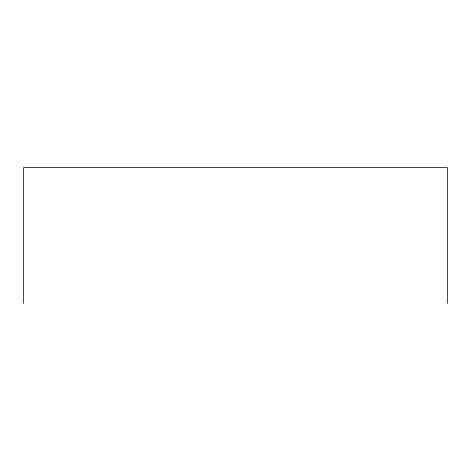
<?xml version="1.0" encoding="UTF-8"?>
<svg xmlns="http://www.w3.org/2000/svg" width="471" height="471" viewBox="0 0 471 471"><rect width="100%" height="100%" fill="white"/><g stroke="black" fill="none" stroke-linecap="round" stroke-linejoin="round"><path stroke-width="0.71" d="M447.45 303.359L447.45 167.641L23.55 167.641L23.55 303.359"/></g></svg>
